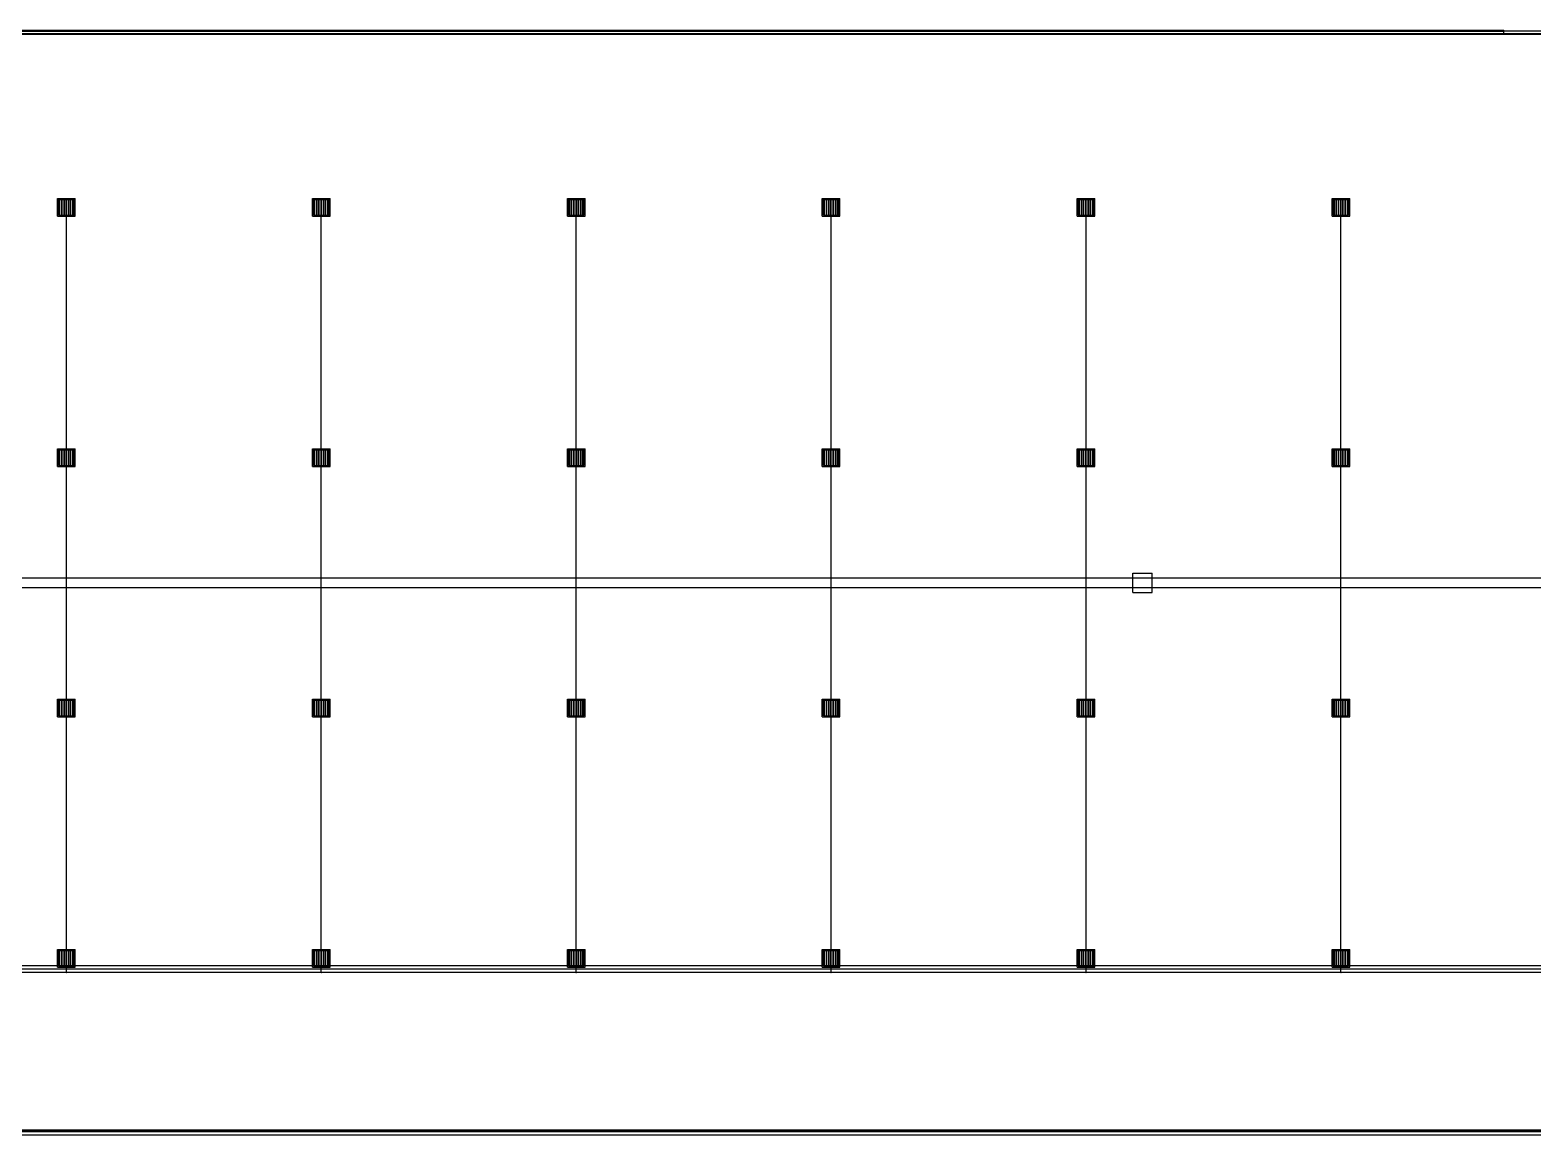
# Model space of a CAD drawing. Header units: millimetres. Extents: x -367000 to -149000, y -238120 to -197978.
# Drawn here: x -254700 to -200263, y -238000 to -197978 of the extents above; entities that cross this region are included whole.
import ezdxf

# ---------------------------------------------------------------- set-up
doc = ezdxf.new("R2010")
doc.units = ezdxf.units.MM

msp = doc.modelspace()

# ---------------------------------------------------------------- linework, layer by layer
at = {"layer": 'electrical'}
for p, q in [((-253375.74, -204400), (-253391.32, -204400)), ((-253391.32, -204400), (-253383.53, -204400)), ((-253383.53, -204400), (-253375.74, -204400)), ((-253383.53, -232120), (-253383.53, -204400)), ((-244142.79, -204400), (-244158.38, -204400)), ((-244158.38, -204400), (-244150.59, -204400)), ((-244150.59, -204400), (-244142.79, -204400)), ((-244150.59, -232120), (-244150.59, -204400)), ((-234909.85, -204400), (-234925.44, -204400)), ((-234925.44, -204400), (-234917.65, -204400)), ((-234917.65, -204400), (-234909.85, -204400)), ((-234917.65, -232120), (-234917.65, -204400)), ((-225676.91, -204400), (-225692.5, -204400)), ((-225692.5, -204400), (-225684.71, -204400)), ((-225684.71, -204400), (-225676.91, -204400)), ((-225684.71, -232120), (-225684.71, -204400)), ((-216443.97, -204400), (-216459.56, -204400)), ((-216459.56, -204400), (-216451.76, -204400)), ((-216451.76, -204400), (-216443.97, -204400)), ((-216451.76, -232120), (-216451.76, -204400)), ((-207211.03, -204400), (-207226.62, -204400)), ((-207226.62, -204400), (-207218.82, -204400)), ((-207218.82, -204400), (-207211.03, -204400)), ((-207218.82, -232120), (-207218.82, -204400)), ((-181700, -231880), (-334300, -231880)), ((-149450, -232120), (-336480, -232120)), ((-181700, -232000), (-334300, -232000)), ((-181700, -232120), (-334300, -232120)), ((-253375.74, -232120), (-253391.32, -232120)), ((-253391.32, -232120), (-253383.53, -232120)), ((-253383.53, -232120), (-253375.74, -232120)), ((-244142.79, -232120), (-244158.38, -232120)), ((-244158.38, -232120), (-244150.59, -232120)), ((-244150.59, -232120), (-244142.79, -232120)), ((-234909.85, -232120), (-234925.44, -232120)), ((-234925.44, -232120), (-234917.65, -232120)), ((-234917.65, -232120), (-234909.85, -232120)), ((-225676.91, -232120), (-225692.5, -232120)), ((-225692.5, -232120), (-225684.71, -232120)), ((-225684.71, -232120), (-225676.91, -232120)), ((-216443.97, -232120), (-216459.56, -232120)), ((-216459.56, -232120), (-216451.76, -232120)), ((-216451.76, -232120), (-216443.97, -232120)), ((-207211.03, -232120), (-207226.62, -232120)), ((-207226.62, -232120), (-207218.82, -232120)), ((-207218.82, -232120), (-207211.03, -232120)), ((-323400, -237820), (-149450, -237820))]:
    msp.add_line(p, q, dxfattribs=at)
at = {"layer": 'hvac'}
for p, q in [((-214750, -218350), (-214750, -217650)), ((-214750, -217650), (-214050, -217650)), ((-214050, -218350), (-214050, -217650)), ((-334300, -217825), (-181700, -217825)), ((-334300, -218175), (-181700, -218175)), ((-214750, -218350), (-214050, -218350))]:
    msp.add_line(p, q, dxfattribs=at)
at = {"layer": 'interiors'}
for p, q in [((-367000, -198000), (-149000, -198000)), ((-149120, -198120), (-366880, -198120)), ((-366875, -198125), (-149125, -198125)), ((-314680, -197977.5), (-201320, -197977.5)), ((-314680, -198000), (-201320, -198000)), ((-314680, -198022.5), (-201320, -198022.5)), ((-314680, -198120), (-201320, -198120)), ((-201320, -198022.5), (-201320, -197977.5)), ((-201320, -198120), (-201320, -198000)), ((-149120, -237880), (-366880, -237880)), ((-366875, -237875), (-149125, -237875)), ((-149120, -237880), (-256800, -237880)), ((-367000, -238000), (-149000, -238000)), ((-256800, -238000), (-149000, -238000))]:
    msp.add_line(p, q, dxfattribs=at)
at = {"layer": 'lighting'}
for p, q in [((-253703.53, -204720), (-253703.53, -204080)), ((-253703.53, -204080), (-253063.53, -204080)), ((-253663.53, -204680), (-253663.53, -204120)), ((-253663.53, -204120), (-253103.53, -204120)), ((-253629.53, -204670), (-253629.53, -204130)), ((-253629.53, -204130), (-253617.53, -204130)), ((-253617.53, -204670), (-253617.53, -204130)), ((-253549.53, -204670), (-253549.53, -204130)), ((-253549.53, -204130), (-253537.53, -204130)), ((-253537.53, -204670), (-253537.53, -204130)), ((-253469.53, -204670), (-253469.53, -204130)), ((-253469.53, -204130), (-253457.53, -204130)), ((-253457.53, -204670), (-253457.53, -204130)), ((-253389.53, -204670), (-253389.53, -204130)), ((-253389.53, -204130), (-253377.53, -204130)), ((-253377.53, -204670), (-253377.53, -204130)), ((-253309.53, -204670), (-253309.53, -204130)), ((-253309.53, -204130), (-253297.53, -204130)), ((-253297.53, -204670), (-253297.53, -204130)), ((-253229.53, -204670), (-253229.53, -204130)), ((-253229.53, -204130), (-253217.53, -204130)), ((-253217.53, -204670), (-253217.53, -204130)), ((-253149.53, -204670), (-253149.53, -204130)), ((-253149.53, -204130), (-253137.53, -204130)), ((-253137.53, -204670), (-253137.53, -204130)), ((-253103.53, -204680), (-253103.53, -204120)), ((-253063.53, -204720), (-253063.53, -204080)), ((-244470.59, -204720), (-244470.59, -204080)), ((-244470.59, -204080), (-243830.59, -204080)), ((-244430.59, -204680), (-244430.59, -204120)), ((-244430.59, -204120), (-243870.59, -204120)), ((-244396.59, -204670), (-244396.59, -204130)), ((-244396.59, -204130), (-244384.59, -204130)), ((-244384.59, -204670), (-244384.59, -204130)), ((-244316.59, -204670), (-244316.59, -204130)), ((-244316.59, -204130), (-244304.59, -204130)), ((-244304.59, -204670), (-244304.59, -204130)), ((-244236.59, -204670), (-244236.59, -204130)), ((-244236.59, -204130), (-244224.59, -204130)), ((-244224.59, -204670), (-244224.59, -204130)), ((-244156.59, -204670), (-244156.59, -204130)), ((-244156.59, -204130), (-244144.59, -204130)), ((-244144.59, -204670), (-244144.59, -204130)), ((-244076.59, -204670), (-244076.59, -204130)), ((-244076.59, -204130), (-244064.59, -204130)), ((-244064.59, -204670), (-244064.59, -204130)), ((-243996.59, -204670), (-243996.59, -204130)), ((-243996.59, -204130), (-243984.59, -204130)), ((-243984.59, -204670), (-243984.59, -204130)), ((-243916.59, -204670), (-243916.59, -204130)), ((-243916.59, -204130), (-243904.59, -204130)), ((-243904.59, -204670), (-243904.59, -204130)), ((-243870.59, -204680), (-243870.59, -204120)), ((-243830.59, -204720), (-243830.59, -204080)), ((-235237.65, -204720), (-235237.65, -204080)), ((-235237.65, -204080), (-234597.65, -204080)), ((-235197.65, -204680), (-235197.65, -204120)), ((-235197.65, -204120), (-234637.65, -204120)), ((-235163.65, -204670), (-235163.65, -204130)), ((-235163.65, -204130), (-235151.65, -204130)), ((-235151.65, -204670), (-235151.65, -204130)), ((-235083.65, -204670), (-235083.65, -204130)), ((-235083.65, -204130), (-235071.65, -204130)), ((-235071.65, -204670), (-235071.65, -204130)), ((-235003.65, -204670), (-235003.65, -204130)), ((-235003.65, -204130), (-234991.65, -204130)), ((-234991.65, -204670), (-234991.65, -204130)), ((-234923.65, -204670), (-234923.65, -204130)), ((-234923.65, -204130), (-234911.65, -204130)), ((-234911.65, -204670), (-234911.65, -204130)), ((-234843.65, -204670), (-234843.65, -204130)), ((-234843.65, -204130), (-234831.65, -204130)), ((-234831.65, -204670), (-234831.65, -204130)), ((-234763.65, -204670), (-234763.65, -204130)), ((-234763.65, -204130), (-234751.65, -204130)), ((-234751.65, -204670), (-234751.65, -204130)), ((-234683.65, -204670), (-234683.65, -204130)), ((-234683.65, -204130), (-234671.65, -204130)), ((-234671.65, -204670), (-234671.65, -204130)), ((-234637.65, -204680), (-234637.65, -204120)), ((-234597.65, -204720), (-234597.65, -204080)), ((-226004.71, -204720), (-226004.71, -204080)), ((-226004.71, -204080), (-225364.71, -204080)), ((-225964.71, -204680), (-225964.71, -204120)), ((-225964.71, -204120), (-225404.71, -204120)), ((-225930.71, -204670), (-225930.71, -204130)), ((-225930.71, -204130), (-225918.71, -204130)), ((-225918.71, -204670), (-225918.71, -204130)), ((-225850.71, -204670), (-225850.71, -204130)), ((-225850.71, -204130), (-225838.71, -204130)), ((-225838.71, -204670), (-225838.71, -204130)), ((-225770.71, -204670), (-225770.71, -204130)), ((-225770.71, -204130), (-225758.71, -204130)), ((-225758.71, -204670), (-225758.71, -204130)), ((-225690.71, -204670), (-225690.71, -204130)), ((-225690.71, -204130), (-225678.71, -204130)), ((-225678.71, -204670), (-225678.71, -204130)), ((-225610.71, -204670), (-225610.71, -204130)), ((-225610.71, -204130), (-225598.71, -204130)), ((-225598.71, -204670), (-225598.71, -204130)), ((-225530.71, -204670), (-225530.71, -204130)), ((-225530.71, -204130), (-225518.71, -204130)), ((-225518.71, -204670), (-225518.71, -204130)), ((-225450.71, -204670), (-225450.71, -204130)), ((-225450.71, -204130), (-225438.71, -204130)), ((-225438.71, -204670), (-225438.71, -204130)), ((-225404.71, -204680), (-225404.71, -204120)), ((-225364.71, -204720), (-225364.71, -204080)), ((-216771.76, -204720), (-216771.76, -204080)), ((-216771.76, -204080), (-216131.76, -204080)), ((-216731.76, -204680), (-216731.76, -204120)), ((-216731.76, -204120), (-216171.76, -204120)), ((-216697.76, -204670), (-216697.76, -204130)), ((-216697.76, -204130), (-216685.76, -204130)), ((-216685.76, -204670), (-216685.76, -204130)), ((-216617.76, -204670), (-216617.76, -204130)), ((-216617.76, -204130), (-216605.76, -204130)), ((-216605.76, -204670), (-216605.76, -204130)), ((-216537.76, -204670), (-216537.76, -204130)), ((-216537.76, -204130), (-216525.76, -204130)), ((-216525.76, -204670), (-216525.76, -204130)), ((-216457.76, -204670), (-216457.76, -204130)), ((-216457.76, -204130), (-216445.76, -204130)), ((-216445.76, -204670), (-216445.76, -204130)), ((-216377.76, -204670), (-216377.76, -204130)), ((-216377.76, -204130), (-216365.76, -204130)), ((-216365.76, -204670), (-216365.76, -204130)), ((-216297.76, -204670), (-216297.76, -204130)), ((-216297.76, -204130), (-216285.76, -204130)), ((-216285.76, -204670), (-216285.76, -204130)), ((-216217.76, -204670), (-216217.76, -204130)), ((-216217.76, -204130), (-216205.76, -204130)), ((-216205.76, -204670), (-216205.76, -204130)), ((-216171.76, -204680), (-216171.76, -204120)), ((-216131.76, -204720), (-216131.76, -204080)), ((-207538.82, -204720), (-207538.82, -204080)), ((-207538.82, -204080), (-206898.82, -204080)), ((-207498.82, -204680), (-207498.82, -204120)), ((-207498.82, -204120), (-206938.82, -204120)), ((-207464.82, -204670), (-207464.82, -204130)), ((-207464.82, -204130), (-207452.82, -204130)), ((-207452.82, -204670), (-207452.82, -204130)), ((-207384.82, -204670), (-207384.82, -204130)), ((-207384.82, -204130), (-207372.82, -204130)), ((-207372.82, -204670), (-207372.82, -204130)), ((-207304.82, -204670), (-207304.82, -204130)), ((-207304.82, -204130), (-207292.82, -204130)), ((-207292.82, -204670), (-207292.82, -204130)), ((-207224.82, -204670), (-207224.82, -204130)), ((-207224.82, -204130), (-207212.82, -204130)), ((-207212.82, -204670), (-207212.82, -204130)), ((-207144.82, -204670), (-207144.82, -204130)), ((-207144.82, -204130), (-207132.82, -204130)), ((-207132.82, -204670), (-207132.82, -204130)), ((-207064.82, -204670), (-207064.82, -204130)), ((-207064.82, -204130), (-207052.82, -204130)), ((-207052.82, -204670), (-207052.82, -204130)), ((-206984.82, -204670), (-206984.82, -204130)), ((-206984.82, -204130), (-206972.82, -204130)), ((-206972.82, -204670), (-206972.82, -204130)), ((-206938.82, -204680), (-206938.82, -204120)), ((-206898.82, -204720), (-206898.82, -204080)), ((-253663.53, -204680), (-253103.53, -204680)), ((-253629.53, -204670), (-253617.53, -204670)), ((-253549.53, -204670), (-253537.53, -204670)), ((-253469.53, -204670), (-253457.53, -204670)), ((-253389.53, -204670), (-253377.53, -204670)), ((-253374.53, -204400), (-253388.03, -204392.21)), ((-253388.03, -204392.21), (-253388.03, -204407.79)), ((-253388.03, -204407.79), (-253374.53, -204400)), ((-253309.53, -204670), (-253297.53, -204670)), ((-253229.53, -204670), (-253217.53, -204670)), ((-253149.53, -204670), (-253137.53, -204670)), ((-244430.59, -204680), (-243870.59, -204680)), ((-244396.59, -204670), (-244384.59, -204670)), ((-244316.59, -204670), (-244304.59, -204670)), ((-244236.59, -204670), (-244224.59, -204670)), ((-244156.59, -204670), (-244144.59, -204670)), ((-244141.59, -204400), (-244155.09, -204392.21)), ((-244155.09, -204392.21), (-244155.09, -204407.79)), ((-244155.09, -204407.79), (-244141.59, -204400)), ((-244076.59, -204670), (-244064.59, -204670)), ((-243996.59, -204670), (-243984.59, -204670)), ((-243916.59, -204670), (-243904.59, -204670)), ((-235197.65, -204680), (-234637.65, -204680)), ((-235163.65, -204670), (-235151.65, -204670)), ((-235083.65, -204670), (-235071.65, -204670)), ((-235003.65, -204670), (-234991.65, -204670)), ((-234923.65, -204670), (-234911.65, -204670)), ((-234908.65, -204400), (-234922.15, -204392.21)), ((-234922.15, -204392.21), (-234922.15, -204407.79)), ((-234922.15, -204407.79), (-234908.65, -204400)), ((-234843.65, -204670), (-234831.65, -204670)), ((-234763.65, -204670), (-234751.65, -204670)), ((-234683.65, -204670), (-234671.65, -204670)), ((-225964.71, -204680), (-225404.71, -204680)), ((-225930.71, -204670), (-225918.71, -204670)), ((-225850.71, -204670), (-225838.71, -204670)), ((-225770.71, -204670), (-225758.71, -204670)), ((-225690.71, -204670), (-225678.71, -204670)), ((-225675.71, -204400), (-225689.21, -204392.21)), ((-225689.21, -204392.21), (-225689.21, -204407.79)), ((-225689.21, -204407.79), (-225675.71, -204400)), ((-225610.71, -204670), (-225598.71, -204670)), ((-225530.71, -204670), (-225518.71, -204670)), ((-225450.71, -204670), (-225438.71, -204670)), ((-216731.76, -204680), (-216171.76, -204680)), ((-216697.76, -204670), (-216685.76, -204670)), ((-216617.76, -204670), (-216605.76, -204670)), ((-216537.76, -204670), (-216525.76, -204670)), ((-216457.76, -204670), (-216445.76, -204670)), ((-216442.76, -204400), (-216456.26, -204392.21)), ((-216456.26, -204392.21), (-216456.26, -204407.79)), ((-216456.26, -204407.79), (-216442.76, -204400)), ((-216377.76, -204670), (-216365.76, -204670)), ((-216297.76, -204670), (-216285.76, -204670)), ((-216217.76, -204670), (-216205.76, -204670)), ((-207498.82, -204680), (-206938.82, -204680)), ((-207464.82, -204670), (-207452.82, -204670)), ((-207384.82, -204670), (-207372.82, -204670)), ((-207304.82, -204670), (-207292.82, -204670)), ((-207224.82, -204670), (-207212.82, -204670)), ((-207209.82, -204400), (-207223.32, -204392.21)), ((-207223.32, -204392.21), (-207223.32, -204407.79)), ((-207223.32, -204407.79), (-207209.82, -204400)), ((-207144.82, -204670), (-207132.82, -204670)), ((-207064.82, -204670), (-207052.82, -204670)), ((-206984.82, -204670), (-206972.82, -204670)), ((-253703.53, -204720), (-253063.53, -204720)), ((-244470.59, -204720), (-243830.59, -204720)), ((-235237.65, -204720), (-234597.65, -204720)), ((-226004.71, -204720), (-225364.71, -204720)), ((-216771.76, -204720), (-216131.76, -204720)), ((-207538.82, -204720), (-206898.82, -204720)), ((-253703.53, -213786.67), (-253703.53, -213146.67)), ((-253703.53, -213146.67), (-253063.53, -213146.67)), ((-253663.53, -213746.67), (-253663.53, -213186.67)), ((-253663.53, -213186.67), (-253103.53, -213186.67)), ((-253629.53, -213736.67), (-253629.53, -213196.67)), ((-253629.53, -213196.67), (-253617.53, -213196.67)), ((-253617.53, -213736.67), (-253617.53, -213196.67)), ((-253549.53, -213736.67), (-253549.53, -213196.67)), ((-253549.53, -213196.67), (-253537.53, -213196.67)), ((-253537.53, -213736.67), (-253537.53, -213196.67)), ((-253469.53, -213736.67), (-253469.53, -213196.67)), ((-253469.53, -213196.67), (-253457.53, -213196.67)), ((-253457.53, -213736.67), (-253457.53, -213196.67)), ((-253389.53, -213736.67), (-253389.53, -213196.67)), ((-253389.53, -213196.67), (-253377.53, -213196.67)), ((-253377.53, -213736.67), (-253377.53, -213196.67)), ((-253309.53, -213736.67), (-253309.53, -213196.67)), ((-253309.53, -213196.67), (-253297.53, -213196.67)), ((-253297.53, -213736.67), (-253297.53, -213196.67)), ((-253229.53, -213736.67), (-253229.53, -213196.67)), ((-253229.53, -213196.67), (-253217.53, -213196.67)), ((-253217.53, -213736.67), (-253217.53, -213196.67)), ((-253149.53, -213736.67), (-253149.53, -213196.67)), ((-253149.53, -213196.67), (-253137.53, -213196.67)), ((-253137.53, -213736.67), (-253137.53, -213196.67)), ((-253103.53, -213746.67), (-253103.53, -213186.67)), ((-253063.53, -213786.67), (-253063.53, -213146.67)), ((-244470.59, -213786.67), (-244470.59, -213146.67)), ((-244470.59, -213146.67), (-243830.59, -213146.67)), ((-244430.59, -213746.67), (-244430.59, -213186.67)), ((-244430.59, -213186.67), (-243870.59, -213186.67)), ((-244396.59, -213736.67), (-244396.59, -213196.67)), ((-244396.59, -213196.67), (-244384.59, -213196.67)), ((-244384.59, -213736.67), (-244384.59, -213196.67)), ((-244316.59, -213736.67), (-244316.59, -213196.67)), ((-244316.59, -213196.67), (-244304.59, -213196.67)), ((-244304.59, -213736.67), (-244304.59, -213196.67)), ((-244236.59, -213736.67), (-244236.59, -213196.67)), ((-244236.59, -213196.67), (-244224.59, -213196.67)), ((-244224.59, -213736.67), (-244224.59, -213196.67)), ((-244156.59, -213736.67), (-244156.59, -213196.67)), ((-244156.59, -213196.67), (-244144.59, -213196.67)), ((-244144.59, -213736.67), (-244144.59, -213196.67)), ((-244076.59, -213736.67), (-244076.59, -213196.67)), ((-244076.59, -213196.67), (-244064.59, -213196.67)), ((-244064.59, -213736.67), (-244064.59, -213196.67)), ((-243996.59, -213736.67), (-243996.59, -213196.67)), ((-243996.59, -213196.67), (-243984.59, -213196.67)), ((-243984.59, -213736.67), (-243984.59, -213196.67)), ((-243916.59, -213736.67), (-243916.59, -213196.67)), ((-243916.59, -213196.67), (-243904.59, -213196.67)), ((-243904.59, -213736.67), (-243904.59, -213196.67)), ((-243870.59, -213746.67), (-243870.59, -213186.67)), ((-243830.59, -213786.67), (-243830.59, -213146.67)), ((-235237.65, -213786.67), (-235237.65, -213146.67)), ((-235237.65, -213146.67), (-234597.65, -213146.67)), ((-235197.65, -213746.67), (-235197.65, -213186.67)), ((-235197.65, -213186.67), (-234637.65, -213186.67)), ((-235163.65, -213736.67), (-235163.65, -213196.67)), ((-235163.65, -213196.67), (-235151.65, -213196.67)), ((-235151.65, -213736.67), (-235151.65, -213196.67)), ((-235083.65, -213736.67), (-235083.65, -213196.67)), ((-235083.65, -213196.67), (-235071.65, -213196.67)), ((-235071.65, -213736.67), (-235071.65, -213196.67)), ((-235003.65, -213736.67), (-235003.65, -213196.67)), ((-235003.65, -213196.67), (-234991.65, -213196.67)), ((-234991.65, -213736.67), (-234991.65, -213196.67)), ((-234923.65, -213736.67), (-234923.65, -213196.67)), ((-234923.65, -213196.67), (-234911.65, -213196.67)), ((-234911.65, -213736.67), (-234911.65, -213196.67)), ((-234843.65, -213736.67), (-234843.65, -213196.67)), ((-234843.65, -213196.67), (-234831.65, -213196.67)), ((-234831.65, -213736.67), (-234831.65, -213196.67)), ((-234763.65, -213736.67), (-234763.65, -213196.67)), ((-234763.65, -213196.67), (-234751.65, -213196.67)), ((-234751.65, -213736.67), (-234751.65, -213196.67)), ((-234683.65, -213736.67), (-234683.65, -213196.67)), ((-234683.65, -213196.67), (-234671.65, -213196.67)), ((-234671.65, -213736.67), (-234671.65, -213196.67)), ((-234637.65, -213746.67), (-234637.65, -213186.67)), ((-234597.65, -213786.67), (-234597.65, -213146.67)), ((-226004.71, -213786.67), (-226004.71, -213146.67)), ((-226004.71, -213146.67), (-225364.71, -213146.67)), ((-225964.71, -213746.67), (-225964.71, -213186.67)), ((-225964.71, -213186.67), (-225404.71, -213186.67)), ((-225930.71, -213736.67), (-225930.71, -213196.67)), ((-225930.71, -213196.67), (-225918.71, -213196.67)), ((-225918.71, -213736.67), (-225918.71, -213196.67)), ((-225850.71, -213736.67), (-225850.71, -213196.67)), ((-225850.71, -213196.67), (-225838.71, -213196.67)), ((-225838.71, -213736.67), (-225838.71, -213196.67)), ((-225770.71, -213736.67), (-225770.71, -213196.67)), ((-225770.71, -213196.67), (-225758.71, -213196.67)), ((-225758.71, -213736.67), (-225758.71, -213196.67)), ((-225690.71, -213736.67), (-225690.71, -213196.67)), ((-225690.71, -213196.67), (-225678.71, -213196.67)), ((-225678.71, -213736.67), (-225678.71, -213196.67)), ((-225610.71, -213736.67), (-225610.71, -213196.67)), ((-225610.71, -213196.67), (-225598.71, -213196.67)), ((-225598.71, -213736.67), (-225598.71, -213196.67)), ((-225530.71, -213736.67), (-225530.71, -213196.67)), ((-225530.71, -213196.67), (-225518.71, -213196.67)), ((-225518.71, -213736.67), (-225518.71, -213196.67)), ((-225450.71, -213736.67), (-225450.71, -213196.67)), ((-225450.71, -213196.67), (-225438.71, -213196.67)), ((-225438.71, -213736.67), (-225438.71, -213196.67)), ((-225404.71, -213746.67), (-225404.71, -213186.67)), ((-225364.71, -213786.67), (-225364.71, -213146.67)), ((-216771.76, -213786.67), (-216771.76, -213146.67)), ((-216771.76, -213146.67), (-216131.76, -213146.67)), ((-216731.76, -213746.67), (-216731.76, -213186.67)), ((-216731.76, -213186.67), (-216171.76, -213186.67)), ((-216697.76, -213736.67), (-216697.76, -213196.67)), ((-216697.76, -213196.67), (-216685.76, -213196.67)), ((-216685.76, -213736.67), (-216685.76, -213196.67)), ((-216617.76, -213736.67), (-216617.76, -213196.67)), ((-216617.76, -213196.67), (-216605.76, -213196.67)), ((-216605.76, -213736.67), (-216605.76, -213196.67)), ((-216537.76, -213736.67), (-216537.76, -213196.67)), ((-216537.76, -213196.67), (-216525.76, -213196.67)), ((-216525.76, -213736.67), (-216525.76, -213196.67)), ((-216457.76, -213736.67), (-216457.76, -213196.67)), ((-216457.76, -213196.67), (-216445.76, -213196.67)), ((-216445.76, -213736.67), (-216445.76, -213196.67)), ((-216377.76, -213736.67), (-216377.76, -213196.67)), ((-216377.76, -213196.67), (-216365.76, -213196.67)), ((-216365.76, -213736.67), (-216365.76, -213196.67)), ((-216297.76, -213736.67), (-216297.76, -213196.67)), ((-216297.76, -213196.67), (-216285.76, -213196.67)), ((-216285.76, -213736.67), (-216285.76, -213196.67)), ((-216217.76, -213736.67), (-216217.76, -213196.67)), ((-216217.76, -213196.67), (-216205.76, -213196.67)), ((-216205.76, -213736.67), (-216205.76, -213196.67)), ((-216171.76, -213746.67), (-216171.76, -213186.67)), ((-216131.76, -213786.67), (-216131.76, -213146.67)), ((-207538.82, -213786.67), (-207538.82, -213146.67)), ((-207538.82, -213146.67), (-206898.82, -213146.67)), ((-207498.82, -213746.67), (-207498.82, -213186.67)), ((-207498.82, -213186.67), (-206938.82, -213186.67)), ((-207464.82, -213736.67), (-207464.82, -213196.67)), ((-207464.82, -213196.67), (-207452.82, -213196.67)), ((-207452.82, -213736.67), (-207452.82, -213196.67)), ((-207384.82, -213736.67), (-207384.82, -213196.67)), ((-207384.82, -213196.67), (-207372.82, -213196.67)), ((-207372.82, -213736.67), (-207372.82, -213196.67)), ((-207304.82, -213736.67), (-207304.82, -213196.67)), ((-207304.82, -213196.67), (-207292.82, -213196.67)), ((-207292.82, -213736.67), (-207292.82, -213196.67)), ((-207224.82, -213736.67), (-207224.82, -213196.67)), ((-207224.82, -213196.67), (-207212.82, -213196.67)), ((-207212.82, -213736.67), (-207212.82, -213196.67)), ((-207144.82, -213736.67), (-207144.82, -213196.67)), ((-207144.82, -213196.67), (-207132.82, -213196.67)), ((-207132.82, -213736.67), (-207132.82, -213196.67)), ((-207064.82, -213736.67), (-207064.82, -213196.67)), ((-207064.82, -213196.67), (-207052.82, -213196.67)), ((-207052.82, -213736.67), (-207052.82, -213196.67)), ((-206984.82, -213736.67), (-206984.82, -213196.67)), ((-206984.82, -213196.67), (-206972.82, -213196.67)), ((-206972.82, -213736.67), (-206972.82, -213196.67)), ((-206938.82, -213746.67), (-206938.82, -213186.67)), ((-206898.82, -213786.67), (-206898.82, -213146.67)), ((-253703.53, -213786.67), (-253063.53, -213786.67)), ((-253663.53, -213746.67), (-253103.53, -213746.67)), ((-253629.53, -213736.67), (-253617.53, -213736.67)), ((-253549.53, -213736.67), (-253537.53, -213736.67)), ((-253469.53, -213736.67), (-253457.53, -213736.67)), ((-253389.53, -213736.67), (-253377.53, -213736.67)), ((-253374.53, -213466.67), (-253388.03, -213458.87)), ((-253388.03, -213458.87), (-253388.03, -213474.46)), ((-253388.03, -213474.46), (-253374.53, -213466.67)), ((-253309.53, -213736.67), (-253297.53, -213736.67)), ((-253229.53, -213736.67), (-253217.53, -213736.67)), ((-253149.53, -213736.67), (-253137.53, -213736.67)), ((-244470.59, -213786.67), (-243830.59, -213786.67)), ((-244430.59, -213746.67), (-243870.59, -213746.67)), ((-244396.59, -213736.67), (-244384.59, -213736.67)), ((-244316.59, -213736.67), (-244304.59, -213736.67)), ((-244236.59, -213736.67), (-244224.59, -213736.67)), ((-244156.59, -213736.67), (-244144.59, -213736.67)), ((-244141.59, -213466.67), (-244155.09, -213458.87)), ((-244155.09, -213458.87), (-244155.09, -213474.46)), ((-244155.09, -213474.46), (-244141.59, -213466.67)), ((-244076.59, -213736.67), (-244064.59, -213736.67)), ((-243996.59, -213736.67), (-243984.59, -213736.67)), ((-243916.59, -213736.67), (-243904.59, -213736.67)), ((-235237.65, -213786.67), (-234597.65, -213786.67)), ((-235197.65, -213746.67), (-234637.65, -213746.67)), ((-235163.65, -213736.67), (-235151.65, -213736.67)), ((-235083.65, -213736.67), (-235071.65, -213736.67)), ((-235003.65, -213736.67), (-234991.65, -213736.67)), ((-234923.65, -213736.67), (-234911.65, -213736.67)), ((-234908.65, -213466.67), (-234922.15, -213458.87)), ((-234922.15, -213458.87), (-234922.15, -213474.46)), ((-234922.15, -213474.46), (-234908.65, -213466.67)), ((-234843.65, -213736.67), (-234831.65, -213736.67)), ((-234763.65, -213736.67), (-234751.65, -213736.67)), ((-234683.65, -213736.67), (-234671.65, -213736.67)), ((-226004.71, -213786.67), (-225364.71, -213786.67)), ((-225964.71, -213746.67), (-225404.71, -213746.67)), ((-225930.71, -213736.67), (-225918.71, -213736.67)), ((-225850.71, -213736.67), (-225838.71, -213736.67)), ((-225770.71, -213736.67), (-225758.71, -213736.67)), ((-225690.71, -213736.67), (-225678.71, -213736.67)), ((-225675.71, -213466.67), (-225689.21, -213458.87)), ((-225689.21, -213458.87), (-225689.21, -213474.46)), ((-225689.21, -213474.46), (-225675.71, -213466.67)), ((-225610.71, -213736.67), (-225598.71, -213736.67)), ((-225530.71, -213736.67), (-225518.71, -213736.67)), ((-225450.71, -213736.67), (-225438.71, -213736.67)), ((-216771.76, -213786.67), (-216131.76, -213786.67)), ((-216731.76, -213746.67), (-216171.76, -213746.67)), ((-216697.76, -213736.67), (-216685.76, -213736.67)), ((-216617.76, -213736.67), (-216605.76, -213736.67)), ((-216537.76, -213736.67), (-216525.76, -213736.67)), ((-216457.76, -213736.67), (-216445.76, -213736.67)), ((-216442.76, -213466.67), (-216456.26, -213458.87)), ((-216456.26, -213458.87), (-216456.26, -213474.46)), ((-216456.26, -213474.46), (-216442.76, -213466.67)), ((-216377.76, -213736.67), (-216365.76, -213736.67)), ((-216297.76, -213736.67), (-216285.76, -213736.67)), ((-216217.76, -213736.67), (-216205.76, -213736.67)), ((-207538.82, -213786.67), (-206898.82, -213786.67)), ((-207498.82, -213746.67), (-206938.82, -213746.67)), ((-207464.82, -213736.67), (-207452.82, -213736.67)), ((-207384.82, -213736.67), (-207372.82, -213736.67)), ((-207304.82, -213736.67), (-207292.82, -213736.67)), ((-207224.82, -213736.67), (-207212.82, -213736.67)), ((-207209.82, -213466.67), (-207223.32, -213458.87)), ((-207223.32, -213458.87), (-207223.32, -213474.46)), ((-207223.32, -213474.46), (-207209.82, -213466.67)), ((-207144.82, -213736.67), (-207132.82, -213736.67)), ((-207064.82, -213736.67), (-207052.82, -213736.67)), ((-206984.82, -213736.67), (-206972.82, -213736.67)), ((-253703.53, -222853.33), (-253703.53, -222213.33)), ((-253703.53, -222213.33), (-253063.53, -222213.33)), ((-253663.53, -222813.33), (-253663.53, -222253.33)), ((-253663.53, -222253.33), (-253103.53, -222253.33)), ((-253629.53, -222803.33), (-253629.53, -222263.33)), ((-253629.53, -222263.33), (-253617.53, -222263.33)), ((-253617.53, -222803.33), (-253617.53, -222263.33)), ((-253549.53, -222803.33), (-253549.53, -222263.33)), ((-253549.53, -222263.33), (-253537.53, -222263.33)), ((-253537.53, -222803.33), (-253537.53, -222263.33)), ((-253469.53, -222803.33), (-253469.53, -222263.33)), ((-253469.53, -222263.33), (-253457.53, -222263.33)), ((-253457.53, -222803.33), (-253457.53, -222263.33)), ((-253389.53, -222803.33), (-253389.53, -222263.33)), ((-253389.53, -222263.33), (-253377.53, -222263.33)), ((-253374.53, -222533.33), (-253388.03, -222525.54)), ((-253388.03, -222525.54), (-253388.03, -222541.13)), ((-253388.03, -222541.13), (-253374.53, -222533.33)), ((-253377.53, -222803.33), (-253377.53, -222263.33)), ((-253309.53, -222803.33), (-253309.53, -222263.33)), ((-253309.53, -222263.33), (-253297.53, -222263.33)), ((-253297.53, -222803.33), (-253297.53, -222263.33)), ((-253229.53, -222803.33), (-253229.53, -222263.33)), ((-253229.53, -222263.33), (-253217.53, -222263.33)), ((-253217.53, -222803.33), (-253217.53, -222263.33)), ((-253149.53, -222803.33), (-253149.53, -222263.33)), ((-253149.53, -222263.33), (-253137.53, -222263.33)), ((-253137.53, -222803.33), (-253137.53, -222263.33)), ((-253103.53, -222813.33), (-253103.53, -222253.33)), ((-253063.53, -222853.33), (-253063.53, -222213.33)), ((-244470.59, -222853.33), (-244470.59, -222213.33)), ((-244470.59, -222213.33), (-243830.59, -222213.33)), ((-244430.59, -222813.33), (-244430.59, -222253.33)), ((-244430.59, -222253.33), (-243870.59, -222253.33)), ((-244396.59, -222803.33), (-244396.59, -222263.33)), ((-244396.59, -222263.33), (-244384.59, -222263.33)), ((-244384.59, -222803.33), (-244384.59, -222263.33)), ((-244316.59, -222803.33), (-244316.59, -222263.33)), ((-244316.59, -222263.33), (-244304.59, -222263.33)), ((-244304.59, -222803.33), (-244304.59, -222263.33)), ((-244236.59, -222803.33), (-244236.59, -222263.33)), ((-244236.59, -222263.33), (-244224.59, -222263.33)), ((-244224.59, -222803.33), (-244224.59, -222263.33)), ((-244156.59, -222803.33), (-244156.59, -222263.33)), ((-244156.59, -222263.33), (-244144.59, -222263.33)), ((-244141.59, -222533.33), (-244155.09, -222525.54)), ((-244155.09, -222525.54), (-244155.09, -222541.13)), ((-244155.09, -222541.13), (-244141.59, -222533.33)), ((-244144.59, -222803.33), (-244144.59, -222263.33)), ((-244076.59, -222803.33), (-244076.59, -222263.33)), ((-244076.59, -222263.33), (-244064.59, -222263.33)), ((-244064.59, -222803.33), (-244064.59, -222263.33)), ((-243996.59, -222803.33), (-243996.59, -222263.33)), ((-243996.59, -222263.33), (-243984.59, -222263.33)), ((-243984.59, -222803.33), (-243984.59, -222263.33)), ((-243916.59, -222803.33), (-243916.59, -222263.33)), ((-243916.59, -222263.33), (-243904.59, -222263.33)), ((-243904.59, -222803.33), (-243904.59, -222263.33)), ((-243870.59, -222813.33), (-243870.59, -222253.33)), ((-243830.59, -222853.33), (-243830.59, -222213.33)), ((-235237.65, -222853.33), (-235237.65, -222213.33)), ((-235237.65, -222213.33), (-234597.65, -222213.33)), ((-235197.65, -222813.33), (-235197.65, -222253.33)), ((-235197.65, -222253.33), (-234637.65, -222253.33)), ((-235163.65, -222803.33), (-235163.65, -222263.33)), ((-235163.65, -222263.33), (-235151.65, -222263.33)), ((-235151.65, -222803.33), (-235151.65, -222263.33)), ((-235083.65, -222803.33), (-235083.65, -222263.33)), ((-235083.65, -222263.33), (-235071.65, -222263.33)), ((-235071.65, -222803.33), (-235071.65, -222263.33)), ((-235003.65, -222803.33), (-235003.65, -222263.33)), ((-235003.65, -222263.33), (-234991.65, -222263.33)), ((-234991.65, -222803.33), (-234991.65, -222263.33)), ((-234923.65, -222803.33), (-234923.65, -222263.33)), ((-234923.65, -222263.33), (-234911.65, -222263.33)), ((-234908.65, -222533.33), (-234922.15, -222525.54)), ((-234922.15, -222525.54), (-234922.15, -222541.13)), ((-234922.15, -222541.13), (-234908.65, -222533.33)), ((-234911.65, -222803.33), (-234911.65, -222263.33)), ((-234843.65, -222803.33), (-234843.65, -222263.33)), ((-234843.65, -222263.33), (-234831.65, -222263.33)), ((-234831.65, -222803.33), (-234831.65, -222263.33)), ((-234763.65, -222803.33), (-234763.65, -222263.33)), ((-234763.65, -222263.33), (-234751.65, -222263.33)), ((-234751.65, -222803.33), (-234751.65, -222263.33)), ((-234683.65, -222803.33), (-234683.65, -222263.33)), ((-234683.65, -222263.33), (-234671.65, -222263.33)), ((-234671.65, -222803.33), (-234671.65, -222263.33)), ((-234637.65, -222813.33), (-234637.65, -222253.33)), ((-234597.65, -222853.33), (-234597.65, -222213.33)), ((-226004.71, -222853.33), (-226004.71, -222213.33)), ((-226004.71, -222213.33), (-225364.71, -222213.33)), ((-225964.71, -222813.33), (-225964.71, -222253.33)), ((-225964.71, -222253.33), (-225404.71, -222253.33)), ((-225930.71, -222803.33), (-225930.71, -222263.33)), ((-225930.71, -222263.33), (-225918.71, -222263.33)), ((-225918.71, -222803.33), (-225918.71, -222263.33)), ((-225850.71, -222803.33), (-225850.71, -222263.33)), ((-225850.71, -222263.33), (-225838.71, -222263.33)), ((-225838.71, -222803.33), (-225838.71, -222263.33)), ((-225770.71, -222803.33), (-225770.71, -222263.33)), ((-225770.71, -222263.33), (-225758.71, -222263.33)), ((-225758.71, -222803.33), (-225758.71, -222263.33)), ((-225690.71, -222803.33), (-225690.71, -222263.33)), ((-225690.71, -222263.33), (-225678.71, -222263.33)), ((-225675.71, -222533.33), (-225689.21, -222525.54)), ((-225689.21, -222525.54), (-225689.21, -222541.13)), ((-225689.21, -222541.13), (-225675.71, -222533.33)), ((-225678.71, -222803.33), (-225678.71, -222263.33)), ((-225610.71, -222803.33), (-225610.71, -222263.33)), ((-225610.71, -222263.33), (-225598.71, -222263.33)), ((-225598.71, -222803.33), (-225598.71, -222263.33)), ((-225530.71, -222803.33), (-225530.71, -222263.33)), ((-225530.71, -222263.33), (-225518.71, -222263.33)), ((-225518.71, -222803.33), (-225518.71, -222263.33)), ((-225450.71, -222803.33), (-225450.71, -222263.33)), ((-225450.71, -222263.33), (-225438.71, -222263.33)), ((-225438.71, -222803.33), (-225438.71, -222263.33)), ((-225404.71, -222813.33), (-225404.71, -222253.33)), ((-225364.71, -222853.33), (-225364.71, -222213.33)), ((-216771.76, -222853.33), (-216771.76, -222213.33)), ((-216771.76, -222213.33), (-216131.76, -222213.33)), ((-216731.76, -222813.33), (-216731.76, -222253.33)), ((-216731.76, -222253.33), (-216171.76, -222253.33)), ((-216697.76, -222803.33), (-216697.76, -222263.33)), ((-216697.76, -222263.33), (-216685.76, -222263.33)), ((-216685.76, -222803.33), (-216685.76, -222263.33)), ((-216617.76, -222803.33), (-216617.76, -222263.33)), ((-216617.76, -222263.33), (-216605.76, -222263.33)), ((-216605.76, -222803.33), (-216605.76, -222263.33)), ((-216537.76, -222803.33), (-216537.76, -222263.33)), ((-216537.76, -222263.33), (-216525.76, -222263.33)), ((-216525.76, -222803.33), (-216525.76, -222263.33)), ((-216457.76, -222803.33), (-216457.76, -222263.33)), ((-216457.76, -222263.33), (-216445.76, -222263.33)), ((-216442.76, -222533.33), (-216456.26, -222525.54)), ((-216456.26, -222525.54), (-216456.26, -222541.13)), ((-216456.26, -222541.13), (-216442.76, -222533.33)), ((-216445.76, -222803.33), (-216445.76, -222263.33)), ((-216377.76, -222803.33), (-216377.76, -222263.33)), ((-216377.76, -222263.33), (-216365.76, -222263.33)), ((-216365.76, -222803.33), (-216365.76, -222263.33)), ((-216297.76, -222803.33), (-216297.76, -222263.33)), ((-216297.76, -222263.33), (-216285.76, -222263.33)), ((-216285.76, -222803.33), (-216285.76, -222263.33)), ((-216217.76, -222803.33), (-216217.76, -222263.33)), ((-216217.76, -222263.33), (-216205.76, -222263.33)), ((-216205.76, -222803.33), (-216205.76, -222263.33)), ((-216171.76, -222813.33), (-216171.76, -222253.33)), ((-216131.76, -222853.33), (-216131.76, -222213.33)), ((-207538.82, -222853.33), (-207538.82, -222213.33)), ((-207538.82, -222213.33), (-206898.82, -222213.33)), ((-207498.82, -222813.33), (-207498.82, -222253.33)), ((-207498.82, -222253.33), (-206938.82, -222253.33)), ((-207464.82, -222803.33), (-207464.82, -222263.33)), ((-207464.82, -222263.33), (-207452.82, -222263.33)), ((-207452.82, -222803.33), (-207452.82, -222263.33)), ((-207384.82, -222803.33), (-207384.82, -222263.33)), ((-207384.82, -222263.33), (-207372.82, -222263.33)), ((-207372.82, -222803.33), (-207372.82, -222263.33)), ((-207304.82, -222803.33), (-207304.82, -222263.33)), ((-207304.82, -222263.33), (-207292.82, -222263.33)), ((-207292.82, -222803.33), (-207292.82, -222263.33)), ((-207224.82, -222803.33), (-207224.82, -222263.33)), ((-207224.82, -222263.33), (-207212.82, -222263.33)), ((-207209.82, -222533.33), (-207223.32, -222525.54)), ((-207223.32, -222525.54), (-207223.32, -222541.13)), ((-207223.32, -222541.13), (-207209.82, -222533.33)), ((-207212.82, -222803.33), (-207212.82, -222263.33)), ((-207144.82, -222803.33), (-207144.82, -222263.33)), ((-207144.82, -222263.33), (-207132.82, -222263.33)), ((-207132.82, -222803.33), (-207132.82, -222263.33)), ((-207064.82, -222803.33), (-207064.82, -222263.33)), ((-207064.82, -222263.33), (-207052.82, -222263.33)), ((-207052.82, -222803.33), (-207052.82, -222263.33)), ((-206984.82, -222803.33), (-206984.82, -222263.33)), ((-206984.82, -222263.33), (-206972.82, -222263.33)), ((-206972.82, -222803.33), (-206972.82, -222263.33)), ((-206938.82, -222813.33), (-206938.82, -222253.33)), ((-206898.82, -222853.33), (-206898.82, -222213.33)), ((-253703.53, -222853.33), (-253063.53, -222853.33)), ((-253663.53, -222813.33), (-253103.53, -222813.33)), ((-253629.53, -222803.33), (-253617.53, -222803.33)), ((-253549.53, -222803.33), (-253537.53, -222803.33)), ((-253469.53, -222803.33), (-253457.53, -222803.33)), ((-253389.53, -222803.33), (-253377.53, -222803.33)), ((-253309.53, -222803.33), (-253297.53, -222803.33)), ((-253229.53, -222803.33), (-253217.53, -222803.33)), ((-253149.53, -222803.33), (-253137.53, -222803.33)), ((-244470.59, -222853.33), (-243830.59, -222853.33)), ((-244430.59, -222813.33), (-243870.59, -222813.33)), ((-244396.59, -222803.33), (-244384.59, -222803.33)), ((-244316.59, -222803.33), (-244304.59, -222803.33)), ((-244236.59, -222803.33), (-244224.59, -222803.33)), ((-244156.59, -222803.33), (-244144.59, -222803.33)), ((-244076.59, -222803.33), (-244064.59, -222803.33)), ((-243996.59, -222803.33), (-243984.59, -222803.33)), ((-243916.59, -222803.33), (-243904.59, -222803.33)), ((-235237.65, -222853.33), (-234597.65, -222853.33)), ((-235197.65, -222813.33), (-234637.65, -222813.33)), ((-235163.65, -222803.33), (-235151.65, -222803.33)), ((-235083.65, -222803.33), (-235071.65, -222803.33)), ((-235003.65, -222803.33), (-234991.65, -222803.33)), ((-234923.65, -222803.33), (-234911.65, -222803.33)), ((-234843.65, -222803.33), (-234831.65, -222803.33)), ((-234763.65, -222803.33), (-234751.65, -222803.33)), ((-234683.65, -222803.33), (-234671.65, -222803.33)), ((-226004.71, -222853.33), (-225364.71, -222853.33)), ((-225964.71, -222813.33), (-225404.71, -222813.33)), ((-225930.71, -222803.33), (-225918.71, -222803.33)), ((-225850.71, -222803.33), (-225838.71, -222803.33)), ((-225770.71, -222803.33), (-225758.71, -222803.33)), ((-225690.71, -222803.33), (-225678.71, -222803.33)), ((-225610.71, -222803.33), (-225598.71, -222803.33)), ((-225530.71, -222803.33), (-225518.71, -222803.33)), ((-225450.71, -222803.33), (-225438.71, -222803.33)), ((-216771.76, -222853.33), (-216131.76, -222853.33)), ((-216731.76, -222813.33), (-216171.76, -222813.33)), ((-216697.76, -222803.33), (-216685.76, -222803.33)), ((-216617.76, -222803.33), (-216605.76, -222803.33)), ((-216537.76, -222803.33), (-216525.76, -222803.33)), ((-216457.76, -222803.33), (-216445.76, -222803.33)), ((-216377.76, -222803.33), (-216365.76, -222803.33)), ((-216297.76, -222803.33), (-216285.76, -222803.33)), ((-216217.76, -222803.33), (-216205.76, -222803.33)), ((-207538.82, -222853.33), (-206898.82, -222853.33)), ((-207498.82, -222813.33), (-206938.82, -222813.33)), ((-207464.82, -222803.33), (-207452.82, -222803.33)), ((-207384.82, -222803.33), (-207372.82, -222803.33)), ((-207304.82, -222803.33), (-207292.82, -222803.33)), ((-207224.82, -222803.33), (-207212.82, -222803.33)), ((-207144.82, -222803.33), (-207132.82, -222803.33)), ((-207064.82, -222803.33), (-207052.82, -222803.33)), ((-206984.82, -222803.33), (-206972.82, -222803.33)), ((-253703.53, -231920), (-253703.53, -231280)), ((-253703.53, -231280), (-253063.53, -231280)), ((-253663.53, -231880), (-253663.53, -231320)), ((-253663.53, -231320), (-253103.53, -231320)), ((-253629.53, -231870), (-253629.53, -231330)), ((-253629.53, -231330), (-253617.53, -231330)), ((-253617.53, -231870), (-253617.53, -231330)), ((-253549.53, -231870), (-253549.53, -231330)), ((-253549.53, -231330), (-253537.53, -231330)), ((-253537.53, -231870), (-253537.53, -231330)), ((-253469.53, -231870), (-253469.53, -231330)), ((-253469.53, -231330), (-253457.53, -231330)), ((-253457.53, -231870), (-253457.53, -231330)), ((-253389.53, -231870), (-253389.53, -231330)), ((-253389.53, -231330), (-253377.53, -231330)), ((-253377.53, -231870), (-253377.53, -231330)), ((-253309.53, -231870), (-253309.53, -231330)), ((-253309.53, -231330), (-253297.53, -231330)), ((-253297.53, -231870), (-253297.53, -231330)), ((-253229.53, -231870), (-253229.53, -231330)), ((-253229.53, -231330), (-253217.53, -231330)), ((-253217.53, -231870), (-253217.53, -231330)), ((-253149.53, -231870), (-253149.53, -231330)), ((-253149.53, -231330), (-253137.53, -231330)), ((-253137.53, -231870), (-253137.53, -231330)), ((-253103.53, -231880), (-253103.53, -231320)), ((-253063.53, -231920), (-253063.53, -231280)), ((-244470.59, -231920), (-244470.59, -231280)), ((-244470.59, -231280), (-243830.59, -231280)), ((-244430.59, -231880), (-244430.59, -231320)), ((-244430.59, -231320), (-243870.59, -231320)), ((-244396.59, -231870), (-244396.59, -231330)), ((-244396.59, -231330), (-244384.59, -231330)), ((-244384.59, -231870), (-244384.59, -231330)), ((-244316.59, -231870), (-244316.59, -231330)), ((-244316.59, -231330), (-244304.59, -231330)), ((-244304.59, -231870), (-244304.59, -231330)), ((-244236.59, -231870), (-244236.59, -231330)), ((-244236.59, -231330), (-244224.59, -231330)), ((-244224.59, -231870), (-244224.59, -231330)), ((-244156.59, -231870), (-244156.59, -231330)), ((-244156.59, -231330), (-244144.59, -231330)), ((-244144.59, -231870), (-244144.59, -231330)), ((-244076.59, -231870), (-244076.59, -231330)), ((-244076.59, -231330), (-244064.59, -231330)), ((-244064.59, -231870), (-244064.59, -231330)), ((-243996.59, -231870), (-243996.59, -231330)), ((-243996.59, -231330), (-243984.59, -231330)), ((-243984.59, -231870), (-243984.59, -231330)), ((-243916.59, -231870), (-243916.59, -231330)), ((-243916.59, -231330), (-243904.59, -231330)), ((-243904.59, -231870), (-243904.59, -231330)), ((-243870.59, -231880), (-243870.59, -231320)), ((-243830.59, -231920), (-243830.59, -231280)), ((-235237.65, -231920), (-235237.65, -231280)), ((-235237.65, -231280), (-234597.65, -231280)), ((-235197.65, -231880), (-235197.65, -231320)), ((-235197.65, -231320), (-234637.65, -231320)), ((-235163.65, -231870), (-235163.65, -231330)), ((-235163.65, -231330), (-235151.65, -231330)), ((-235151.65, -231870), (-235151.65, -231330)), ((-235083.65, -231870), (-235083.65, -231330)), ((-235083.65, -231330), (-235071.65, -231330)), ((-235071.65, -231870), (-235071.65, -231330)), ((-235003.65, -231870), (-235003.65, -231330)), ((-235003.65, -231330), (-234991.65, -231330)), ((-234991.65, -231870), (-234991.65, -231330)), ((-234923.65, -231870), (-234923.65, -231330)), ((-234923.65, -231330), (-234911.65, -231330)), ((-234911.65, -231870), (-234911.65, -231330)), ((-234843.65, -231870), (-234843.65, -231330)), ((-234843.65, -231330), (-234831.65, -231330)), ((-234831.65, -231870), (-234831.65, -231330)), ((-234763.65, -231870), (-234763.65, -231330)), ((-234763.65, -231330), (-234751.65, -231330)), ((-234751.65, -231870), (-234751.65, -231330)), ((-234683.65, -231870), (-234683.65, -231330)), ((-234683.65, -231330), (-234671.65, -231330)), ((-234671.65, -231870), (-234671.65, -231330)), ((-234637.65, -231880), (-234637.65, -231320)), ((-234597.65, -231920), (-234597.65, -231280)), ((-226004.71, -231920), (-226004.71, -231280)), ((-226004.71, -231280), (-225364.71, -231280)), ((-225964.71, -231880), (-225964.71, -231320)), ((-225964.71, -231320), (-225404.71, -231320)), ((-225930.71, -231870), (-225930.71, -231330)), ((-225930.71, -231330), (-225918.71, -231330)), ((-225918.71, -231870), (-225918.71, -231330)), ((-225850.71, -231870), (-225850.71, -231330)), ((-225850.71, -231330), (-225838.71, -231330)), ((-225838.71, -231870), (-225838.71, -231330)), ((-225770.71, -231870), (-225770.71, -231330)), ((-225770.71, -231330), (-225758.71, -231330)), ((-225758.71, -231870), (-225758.71, -231330)), ((-225690.71, -231870), (-225690.71, -231330)), ((-225690.71, -231330), (-225678.71, -231330)), ((-225678.71, -231870), (-225678.71, -231330)), ((-225610.71, -231870), (-225610.71, -231330)), ((-225610.71, -231330), (-225598.71, -231330)), ((-225598.71, -231870), (-225598.71, -231330)), ((-225530.71, -231870), (-225530.71, -231330)), ((-225530.71, -231330), (-225518.71, -231330)), ((-225518.71, -231870), (-225518.71, -231330)), ((-225450.71, -231870), (-225450.71, -231330)), ((-225450.71, -231330), (-225438.71, -231330)), ((-225438.71, -231870), (-225438.71, -231330)), ((-225404.71, -231880), (-225404.71, -231320)), ((-225364.71, -231920), (-225364.71, -231280)), ((-216771.76, -231920), (-216771.76, -231280)), ((-216771.76, -231280), (-216131.76, -231280)), ((-216731.76, -231880), (-216731.76, -231320)), ((-216731.76, -231320), (-216171.76, -231320)), ((-216697.76, -231870), (-216697.76, -231330)), ((-216697.76, -231330), (-216685.76, -231330)), ((-216685.76, -231870), (-216685.76, -231330)), ((-216617.76, -231870), (-216617.76, -231330)), ((-216617.76, -231330), (-216605.76, -231330)), ((-216605.76, -231870), (-216605.76, -231330)), ((-216537.76, -231870), (-216537.76, -231330)), ((-216537.76, -231330), (-216525.76, -231330)), ((-216525.76, -231870), (-216525.76, -231330)), ((-216457.76, -231870), (-216457.76, -231330)), ((-216457.76, -231330), (-216445.76, -231330)), ((-216445.76, -231870), (-216445.76, -231330)), ((-216377.76, -231870), (-216377.76, -231330)), ((-216377.76, -231330), (-216365.76, -231330)), ((-216365.76, -231870), (-216365.76, -231330)), ((-216297.76, -231870), (-216297.76, -231330)), ((-216297.76, -231330), (-216285.76, -231330)), ((-216285.76, -231870), (-216285.76, -231330)), ((-216217.76, -231870), (-216217.76, -231330)), ((-216217.76, -231330), (-216205.76, -231330)), ((-216205.76, -231870), (-216205.76, -231330)), ((-216171.76, -231880), (-216171.76, -231320)), ((-216131.76, -231920), (-216131.76, -231280)), ((-207538.82, -231920), (-207538.82, -231280)), ((-207538.82, -231280), (-206898.82, -231280)), ((-207498.82, -231880), (-207498.82, -231320)), ((-207498.82, -231320), (-206938.82, -231320)), ((-207464.82, -231870), (-207464.82, -231330)), ((-207464.82, -231330), (-207452.82, -231330)), ((-207452.82, -231870), (-207452.82, -231330)), ((-207384.82, -231870), (-207384.82, -231330)), ((-207384.82, -231330), (-207372.82, -231330)), ((-207372.82, -231870), (-207372.82, -231330)), ((-207304.82, -231870), (-207304.82, -231330)), ((-207304.82, -231330), (-207292.82, -231330)), ((-207292.82, -231870), (-207292.82, -231330)), ((-207224.82, -231870), (-207224.82, -231330)), ((-207224.82, -231330), (-207212.82, -231330)), ((-207212.82, -231870), (-207212.82, -231330)), ((-207144.82, -231870), (-207144.82, -231330)), ((-207144.82, -231330), (-207132.82, -231330)), ((-207132.82, -231870), (-207132.82, -231330)), ((-207064.82, -231870), (-207064.82, -231330)), ((-207064.82, -231330), (-207052.82, -231330)), ((-207052.82, -231870), (-207052.82, -231330)), ((-206984.82, -231870), (-206984.82, -231330)), ((-206984.82, -231330), (-206972.82, -231330)), ((-206972.82, -231870), (-206972.82, -231330)), ((-206938.82, -231880), (-206938.82, -231320)), ((-206898.82, -231920), (-206898.82, -231280)), ((-253663.53, -231880), (-253103.53, -231880)), ((-253629.53, -231870), (-253617.53, -231870)), ((-253549.53, -231870), (-253537.53, -231870)), ((-253469.53, -231870), (-253457.53, -231870)), ((-253389.53, -231870), (-253377.53, -231870)), ((-253374.53, -231600), (-253388.03, -231592.21)), ((-253388.03, -231592.21), (-253388.03, -231607.79)), ((-253388.03, -231607.79), (-253374.53, -231600)), ((-253309.53, -231870), (-253297.53, -231870)), ((-253229.53, -231870), (-253217.53, -231870)), ((-253149.53, -231870), (-253137.53, -231870)), ((-244430.59, -231880), (-243870.59, -231880)), ((-244396.59, -231870), (-244384.59, -231870)), ((-244316.59, -231870), (-244304.59, -231870)), ((-244236.59, -231870), (-244224.59, -231870)), ((-244156.59, -231870), (-244144.59, -231870)), ((-244141.59, -231600), (-244155.09, -231592.21)), ((-244155.09, -231592.21), (-244155.09, -231607.79)), ((-244155.09, -231607.79), (-244141.59, -231600)), ((-244076.59, -231870), (-244064.59, -231870)), ((-243996.59, -231870), (-243984.59, -231870)), ((-243916.59, -231870), (-243904.59, -231870)), ((-235197.65, -231880), (-234637.65, -231880)), ((-235163.65, -231870), (-235151.65, -231870)), ((-235083.65, -231870), (-235071.65, -231870)), ((-235003.65, -231870), (-234991.65, -231870)), ((-234923.65, -231870), (-234911.65, -231870)), ((-234908.65, -231600), (-234922.15, -231592.21)), ((-234922.15, -231592.21), (-234922.15, -231607.79)), ((-234922.15, -231607.79), (-234908.65, -231600)), ((-234843.65, -231870), (-234831.65, -231870)), ((-234763.65, -231870), (-234751.65, -231870)), ((-234683.65, -231870), (-234671.65, -231870)), ((-225964.71, -231880), (-225404.71, -231880)), ((-225930.71, -231870), (-225918.71, -231870)), ((-225850.71, -231870), (-225838.71, -231870)), ((-225770.71, -231870), (-225758.71, -231870)), ((-225690.71, -231870), (-225678.71, -231870)), ((-225675.71, -231600), (-225689.21, -231592.21)), ((-225689.21, -231592.21), (-225689.21, -231607.79)), ((-225689.21, -231607.79), (-225675.71, -231600)), ((-225610.71, -231870), (-225598.71, -231870)), ((-225530.71, -231870), (-225518.71, -231870)), ((-225450.71, -231870), (-225438.71, -231870)), ((-216731.76, -231880), (-216171.76, -231880)), ((-216697.76, -231870), (-216685.76, -231870)), ((-216617.76, -231870), (-216605.76, -231870)), ((-216537.76, -231870), (-216525.76, -231870)), ((-216457.76, -231870), (-216445.76, -231870)), ((-216442.76, -231600), (-216456.26, -231592.21)), ((-216456.26, -231592.21), (-216456.26, -231607.79)), ((-216456.26, -231607.79), (-216442.76, -231600)), ((-216377.76, -231870), (-216365.76, -231870)), ((-216297.76, -231870), (-216285.76, -231870)), ((-216217.76, -231870), (-216205.76, -231870)), ((-207498.82, -231880), (-206938.82, -231880)), ((-207464.82, -231870), (-207452.82, -231870)), ((-207384.82, -231870), (-207372.82, -231870)), ((-207304.82, -231870), (-207292.82, -231870)), ((-207224.82, -231870), (-207212.82, -231870)), ((-207209.82, -231600), (-207223.32, -231592.21)), ((-207223.32, -231592.21), (-207223.32, -231607.79)), ((-207223.32, -231607.79), (-207209.82, -231600)), ((-207144.82, -231870), (-207132.82, -231870)), ((-207064.82, -231870), (-207052.82, -231870)), ((-206984.82, -231870), (-206972.82, -231870)), ((-253703.53, -231920), (-253063.53, -231920)), ((-244470.59, -231920), (-243830.59, -231920)), ((-235237.65, -231920), (-234597.65, -231920)), ((-226004.71, -231920), (-225364.71, -231920)), ((-216771.76, -231920), (-216131.76, -231920)), ((-207538.82, -231920), (-206898.82, -231920))]:
    msp.add_line(p, q, dxfattribs=at)

doc.saveas('drawing.dxf')
